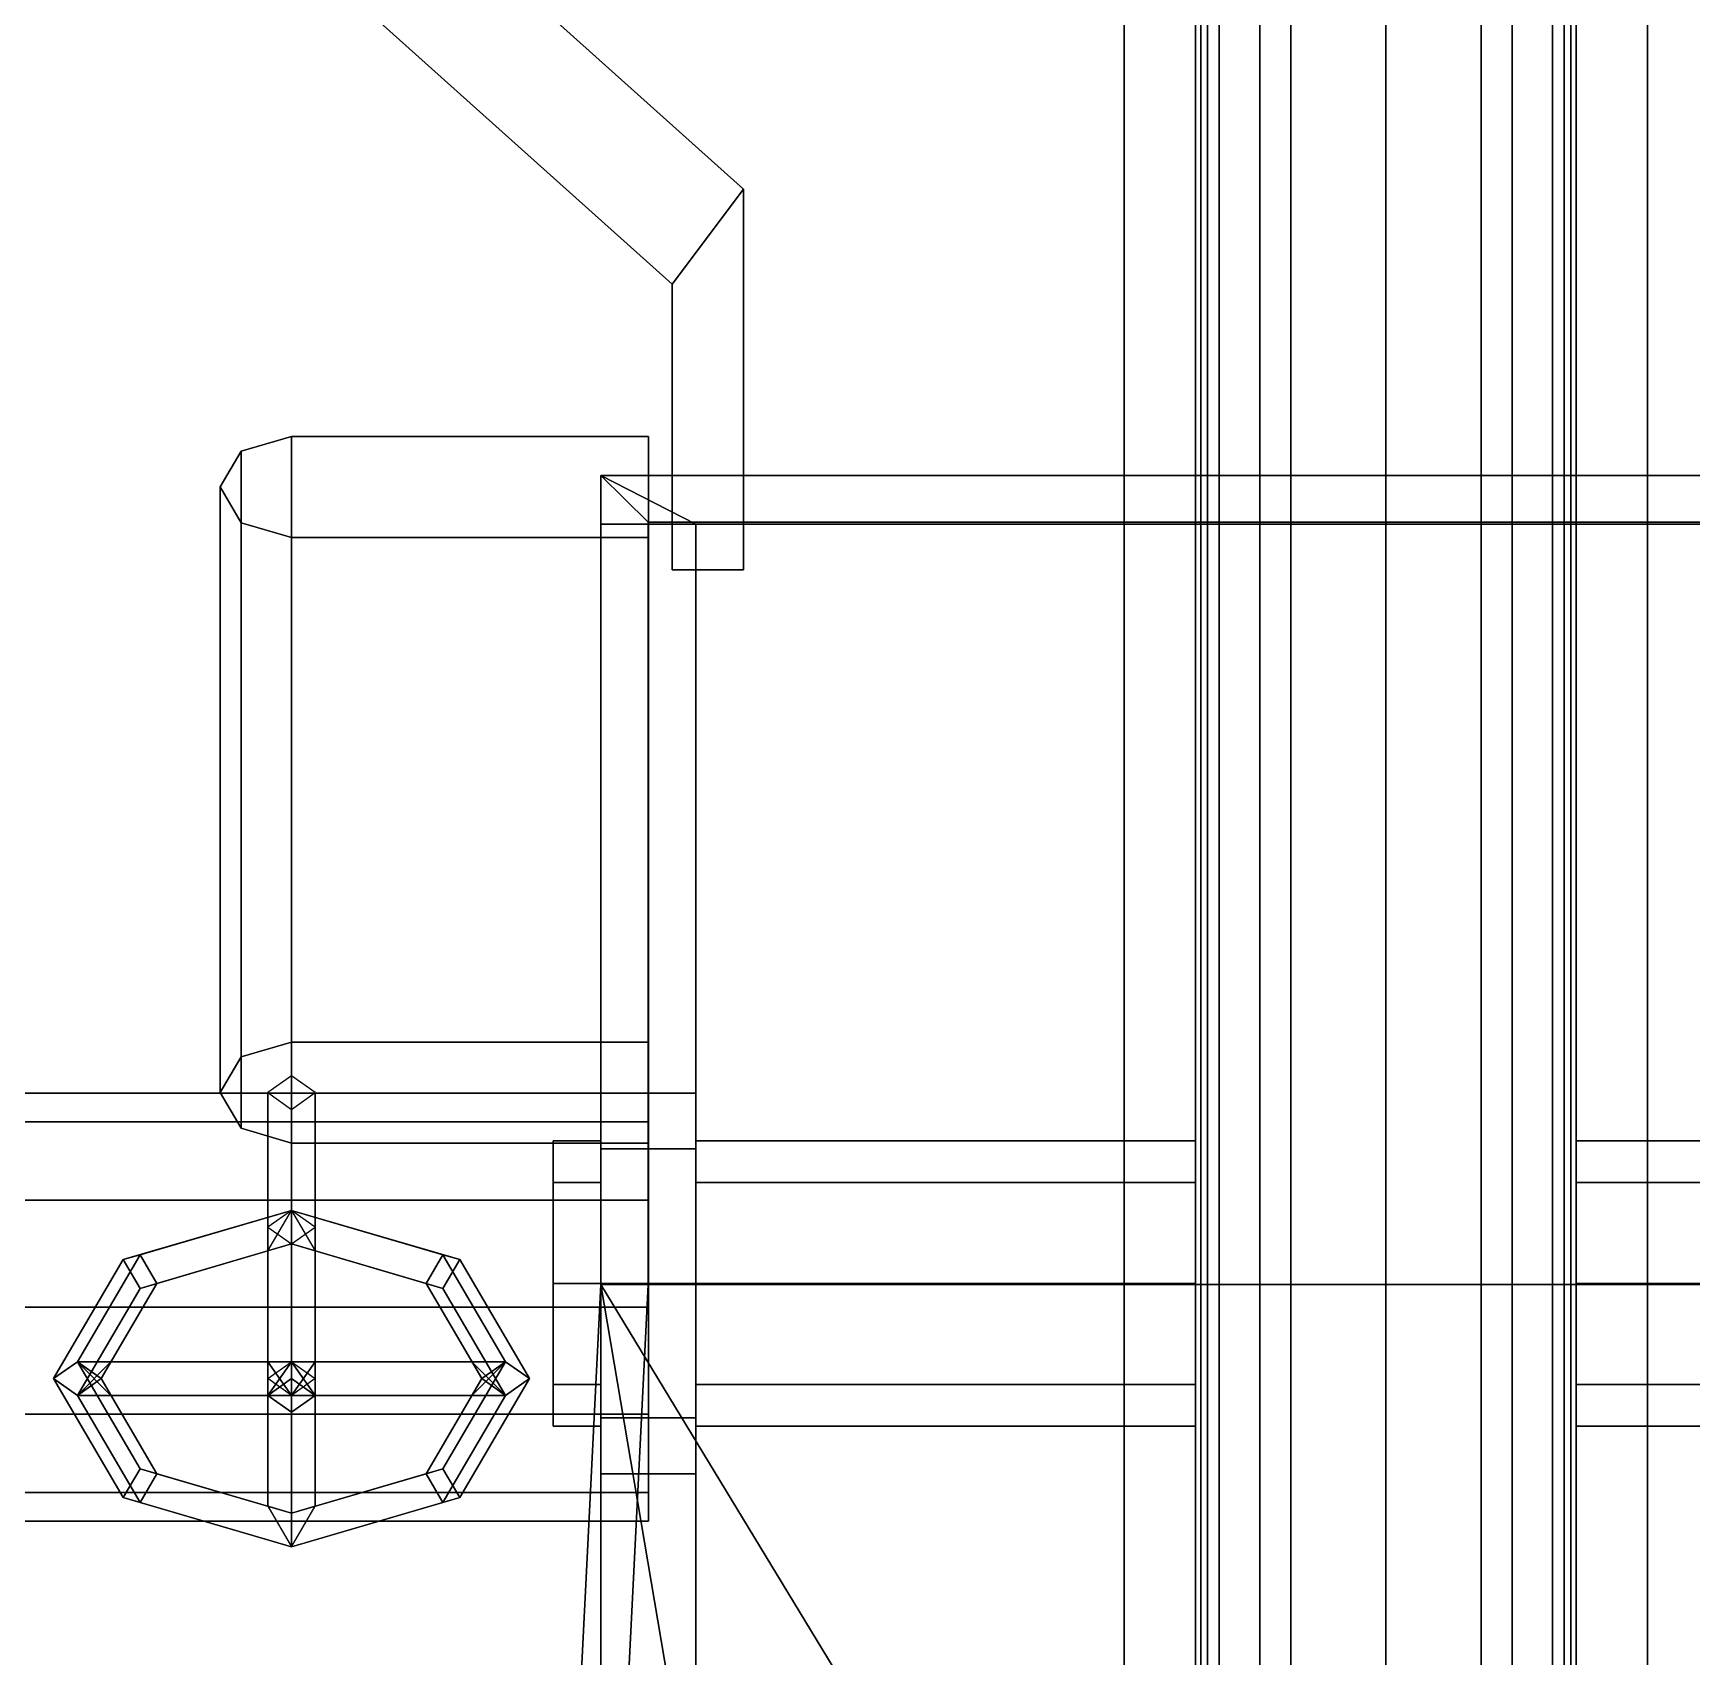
# Model space of a CAD drawing. Header units: millimetres. Extents: x -0.9 to 1, y -3.8 to 11.6.
# Drawn here: x -0.569 to 0.129, y -0.147 to 0.536 of the extents above; entities that cross this region are included whole.
import ezdxf

# ---------------------------------------------------------------- set-up
doc = ezdxf.new("R2010")
doc.units = ezdxf.units.MM
for name, color, linetype in [('gun', 1, 'Continuous'), ('sleeve', 5, 'Continuous'), ('wheels', 2, 'Continuous')]:
    doc.layers.add(name, color=color, linetype=linetype)

msp = doc.modelspace()

# ---------------------------------------------------------------- linework, layer by layer
for points in [[(-0.3, 0.43, 0.82), (-0.27, 0.47, 0.82), (-0.56, 0.73, 0.73), (-0.59, 0.69, 0.73)], [(-0.59, 0.69, 0.7), (-0.56, 0.73, 0.7), (-0.27, 0.47, 0.79), (-0.3, 0.43, 0.79)], [(-0.59, 0.69, 0.67), (-0.56, 0.73, 0.67), (-0.27, 0.47, 0.45), (-0.3, 0.43, 0.45)], [(-0.3, 0.43, 0.48), (-0.27, 0.47, 0.48), (-0.56, 0.73, 0.7), (-0.59, 0.69, 0.7)], [(-0.27, 0.47, 0.79), (-0.56, 0.73, 0.7), (-0.56, 0.73, 0.73), (-0.27, 0.47, 0.82)], [(-0.27, 0.47, 0.45), (-0.56, 0.73, 0.67), (-0.56, 0.73, 0.7), (-0.27, 0.47, 0.48)], [(-0.59, 0.69, 0.7), (-0.3, 0.43, 0.79), (-0.3, 0.43, 0.82), (-0.59, 0.69, 0.73)], [(-0.59, 0.69, 0.7), (-0.59, 0.69, 0.67), (-0.3, 0.43, 0.45), (-0.3, 0.43, 0.48)], [(-0.3, 0.43, 0.45), (-0.27, 0.47, 0.45), (-0.27, 0.31, 0.45), (-0.3, 0.31, 0.45)], [(-0.3, 0.31, 0.48), (-0.27, 0.31, 0.48), (-0.27, 0.47, 0.48), (-0.3, 0.43, 0.48)], [(-0.3, 0.43, 0.79), (-0.27, 0.47, 0.79), (-0.27, 0.31, 0.79), (-0.3, 0.31, 0.79)], [(-0.3, 0.31, 0.82), (-0.27, 0.31, 0.82), (-0.27, 0.47, 0.82), (-0.3, 0.43, 0.82)], [(-0.27, 0.31, 0.45), (-0.27, 0.47, 0.45), (-0.27, 0.47, 0.48), (-0.27, 0.31, 0.48)], [(-0.27, 0.31, 0.79), (-0.27, 0.47, 0.79), (-0.27, 0.47, 0.82), (-0.27, 0.31, 0.82)], [(-0.3, 0.43, 0.48), (-0.3, 0.43, 0.45), (-0.3, 0.31, 0.45), (-0.3, 0.31, 0.48)], [(-0.3, 0.43, 0.79), (-0.3, 0.31, 0.79), (-0.3, 0.31, 0.82), (-0.3, 0.43, 0.82)], [(-0.46, 0.36598, 0.50645), (-0.48121, 0.35977, 0.50023), (-0.48121, 0.10521, 0.75479), (-0.46, 0.11142, 0.76101)], [(-0.46, 0.32355, 0.46402), (-0.48121, 0.32977, 0.47023), (-0.48121, 0.35977, 0.50023), (-0.46, 0.36598, 0.50645)], [(-0.31, 0.36598, 0.50645), (-0.46, 0.36598, 0.50645), (-0.46, 0.11142, 0.76101), (-0.31, 0.11142, 0.76101)], [(-0.31, 0.32355, 0.46402), (-0.46, 0.32355, 0.46402), (-0.46, 0.36598, 0.50645), (-0.31, 0.36598, 0.50645)], [(-0.48121, 0.35977, 0.50023), (-0.49, 0.34477, 0.48523), (-0.49, 0.09021, 0.73979), (-0.48121, 0.10521, 0.75479)], [(-0.48121, 0.32977, 0.47023), (-0.49, 0.34477, 0.48523), (-0.49, 0.34477, 0.48523), (-0.48121, 0.35977, 0.50023)], [(-0.33001, 0.34953, 0.50167), (-0.33001, 0.00953, 0.50167), (-0.31001, 0.00953, 0.50167), (-0.31001, 0.33, 0.50167)], [(-0.33001, 0.34953, 0.48167), (-0.33001, 0.00953, 0.48167), (-0.33001, 0.00953, 0.50167), (-0.33001, 0.34953, 0.50167)], [(-0.31001, 0.33, 0.77058), (-0.31001, 0.00953, 0.77058), (-0.33001, 0.00953, 0.77058), (-0.33001, 0.34953, 0.77058)], [(-0.33001, 0.34953, 0.77058), (-0.33001, 0.00953, 0.77058), (-0.33001, 0.00953, 0.79058), (-0.33001, 0.34953, 0.79058)], [(0.33001, 0.34953, 0.77058), (-0.33001, 0.34953, 0.77058), (-0.33001, 0.34953, 0.79058), (0.33001, 0.34953, 0.79058)], [(0.33001, 0.34953, 0.48167), (0.33001, 0.00953, 0.48167), (-0.33001, 0.00953, 0.48167), (-0.33001, 0.34953, 0.48167)], [(0.31001, 0.33, 0.77058), (-0.31001, 0.33, 0.77058), (-0.33001, 0.34953, 0.77058), (0.33001, 0.34953, 0.77058)], [(-0.33001, 0.34953, 0.48167), (-0.33001, 0.34953, 0.50167), (0.33001, 0.34953, 0.50167), (0.33001, 0.34953, 0.48167)], [(-0.33001, 0.34953, 0.50167), (-0.31001, 0.33, 0.50167), (0.31001, 0.33, 0.50167), (0.33001, 0.34953, 0.50167)], [(-0.29, 0.32913, 0.79058), (-0.33001, 0.34953, 0.79058), (-0.33001, 0.34953, 0.79058), (-0.33, 0.32913, 0.79058)], [(0.33001, 0.34953, 0.79058), (-0.33001, 0.34953, 0.79058), (-0.29, 0.32913, 0.79058), (0.29, 0.32913, 0.79058)], [(-0.49, 0.34477, 0.48523), (-0.48121, 0.32977, 0.47023), (-0.48121, 0.07521, 0.72479), (-0.49, 0.09021, 0.73979)], [(-0.48121, 0.32977, 0.47023), (-0.46, 0.32355, 0.46402), (-0.46, 0.06899, 0.71858), (-0.48121, 0.07521, 0.72479)], [(-0.33, 0.09, 0.95), (-0.33, 0.32913, 0.79058), (-0.33001, 0.00953, 0.79058)], [(-0.29, 0.09, 0.95), (-0.29, 0.32913, 0.79058), (-0.33, 0.32913, 0.79058), (-0.33, 0.09, 0.95)], [(-0.31001, 0.33, 0.50167), (-0.31001, 0.00953, 0.50167), (-0.31001, 0.00953, 0.77058), (-0.31001, 0.33, 0.77058)], [(0.31001, 0.33, 0.50167), (-0.31001, 0.33, 0.50167), (-0.31001, 0.33, 0.77058), (0.31001, 0.33, 0.77058)], [(-0.29, 0.32913, 0.79058), (-0.29, 0.00953, 0.79058), (0.28999, 0.00953, 0.79058), (0.29, 0.32913, 0.79058)], [(-0.29, 0.00953, 0.79058), (-0.29, 0.32913, 0.79058), (-0.29, 0.32913, 0.79058), (-0.29, 0.09, 0.95)], [(-0.46, 0.32355, 0.46402), (-0.31, 0.32355, 0.46402), (-0.31, 0.06899, 0.71858), (-0.46, 0.06899, 0.71858)], [(-0.3, 0.31, 0.45), (-0.27, 0.31, 0.45), (-0.27, 0.31, 0.48), (-0.3, 0.31, 0.48)], [(-0.3, 0.31, 0.79), (-0.27, 0.31, 0.79), (-0.27, 0.31, 0.82), (-0.3, 0.31, 0.82)], [(-0.49, 0.09021, 0.73979), (-0.48121, 0.07521, 0.72479), (-0.48121, 0.10521, 0.75479), (-0.49, 0.09021, 0.73979)], [(-0.48121, 0.07521, 0.72479), (-0.46, 0.06899, 0.71858), (-0.46, 0.11142, 0.76101), (-0.48121, 0.10521, 0.75479)], [(-0.46, 0.06899, 0.71858), (-0.31, 0.06899, 0.71858), (-0.31, 0.11142, 0.76101), (-0.46, 0.11142, 0.76101)], [(-0.46, 0.09728, 0.74686), (-0.47, 0.09021, 0.73979), (-0.47, -0.03, 0.86), (-0.46, -0.02293, 0.86707)], [(-0.45, 0.09021, 0.73979), (-0.46, 0.09728, 0.74686), (-0.46, -0.02293, 0.86707), (-0.45, -0.03, 0.86)], [(-0.47, 0.09021, 0.73979), (-0.46, 0.08314, 0.73272), (-0.46, -0.03707, 0.85293), (-0.47, -0.03, 0.86)], [(-0.46, 0.08314, 0.73272), (-0.45, 0.09021, 0.73979), (-0.45, -0.03, 0.86), (-0.46, -0.03707, 0.85293)], [(-0.33, 0.09, 0.95), (-0.33, 0.09, 0.95), (-0.33001, 0.00953, 0.79058), (-0.33, 0.05243, 0.90757)], [(-0.29, 0.06657, 1.00657), (-0.29, 0.09, 0.95), (-0.33, 0.09, 0.95), (-0.33, 0.06657, 1.00657)], [(-0.33, 0.06657, 1.00657), (-0.33, 0.09, 0.95), (-0.33, 0.07, 0.95), (-0.33, 0.05243, 0.99243)], [(-0.33, 0.09, 0.95), (-0.33, 0.09, 0.95), (-0.33, 0.05243, 0.90757), (-0.33, 0.07, 0.95)], [(-0.29, -0.07, 0.95), (-0.29, 0.00953, 0.79058), (-0.29, 0.09, 0.95), (-0.29, 0.06657, 1.00657)], [(-0.33, 0.05243, 0.99243), (-0.33, 0.07, 0.95), (-0.35, 0.07, 0.95), (-0.35, 0.05243, 0.99243)], [(-0.33, 0.07, 0.95), (-0.33, 0.05243, 0.90757), (-0.35, 0.05243, 0.90757), (-0.35, 0.07, 0.95)], [(-0.35, 0.01, 1.01), (-0.35, 0.05243, 0.99243), (-0.35, 0.07, 0.95), (-0.35, -0.03243, 0.99243)], [(-0.35, -0.03243, 0.99243), (-0.35, 0.07, 0.95), (-0.35, 0.05243, 0.90757), (-0.35, -0.05, 0.95)], [(-0.29, 0.01, 1.03), (-0.29, 0.06657, 1.00657), (-0.33, 0.06657, 1.00657), (-0.33, 0.01, 1.03)], [(-0.33, 0.01, 1.03), (-0.33, 0.06657, 1.00657), (-0.33, 0.05243, 0.99243), (-0.33, 0.01, 1.01)], [(-0.29, -0.07, 0.95), (-0.29, 0.06657, 1.00657), (-0.29, 0.01, 1.03), (-0.29, -0.04657, 1.00657)], [(-0.33, 0.01, 1.01), (-0.33, 0.05243, 0.99243), (-0.35, 0.05243, 0.99243), (-0.35, 0.01, 1.01)], [(-0.33, 0.05243, 0.90757), (-0.33, 0.01, 0.89), (-0.35, 0.01, 0.89), (-0.35, 0.05243, 0.90757)], [(-0.35, -0.05, 0.95), (-0.35, 0.05243, 0.90757), (-0.35, 0.01, 0.89), (-0.35, -0.03243, 0.90757)], [(-0.33001, 0.00953, 0.79058), (-0.33001, 0.00953, 0.79058), (-0.33, 0.01, 0.89), (-0.33, 0.05243, 0.90757)], [(-0.52364, 0.02207, 0.89793), (-0.53071, 0.02, 0.91), (-0.46, 0.04071, 0.93071), (-0.46, 0.04071, 0.91657)], [(-0.53071, 0.02, 0.91), (-0.52364, 0.00793, 0.91207), (-0.46, 0.02657, 0.93071), (-0.46, 0.04071, 0.93071)], [(-0.51657, 0.01, 0.9), (-0.52364, 0.02207, 0.89793), (-0.46, 0.04071, 0.91657), (-0.46, 0.02657, 0.91657)], [(-0.47, 0.02364, 0.91364), (-0.46, 0.04071, 0.91657), (-0.46, -0.02293, 0.85293), (-0.47, -0.02293, 0.86707)], [(-0.46, 0.04071, 0.93071), (-0.47, 0.03364, 0.92364), (-0.47, -0.03707, 0.99435), (-0.46, -0.03, 1.00142)], [(-0.46, 0.04071, 0.91657), (-0.45, 0.02364, 0.91364), (-0.45, -0.02293, 0.86707), (-0.46, -0.02293, 0.85293)], [(-0.46, 0.02657, 0.91657), (-0.46, 0.04071, 0.91657), (-0.39636, 0.02207, 0.89793), (-0.40343, 0.01, 0.9)], [(-0.46, 0.04071, 0.91657), (-0.46, 0.04071, 0.93071), (-0.38929, 0.02, 0.91), (-0.39636, 0.02207, 0.89793)], [(-0.46, 0.04071, 0.93071), (-0.46, 0.02657, 0.93071), (-0.39636, 0.00793, 0.91207), (-0.38929, 0.02, 0.91)], [(-0.45, 0.03364, 0.92364), (-0.46, 0.04071, 0.93071), (-0.46, -0.03, 1.00142), (-0.45, -0.03707, 0.99435)], [(-0.47, 0.03364, 0.92364), (-0.46, 0.02657, 0.91657), (-0.46, -0.04414, 0.98728), (-0.47, -0.03707, 0.99435)], [(-0.46, 0.02657, 0.91657), (-0.45, 0.03364, 0.92364), (-0.45, -0.03707, 0.99435), (-0.46, -0.04414, 0.98728)], [(-0.55, -0.02293, 0.85293), (-0.56, -0.03, 0.86), (-0.53071, 0.02, 0.91), (-0.52364, 0.02207, 0.89793)], [(-0.54, -0.03, 0.86), (-0.55, -0.02293, 0.85293), (-0.52364, 0.02207, 0.89793), (-0.51657, 0.01, 0.9)], [(-0.52364, 0.00793, 0.91207), (-0.51657, 0.01, 0.9), (-0.46, 0.02657, 0.91657), (-0.46, 0.02657, 0.93071)], [(-0.46, 0.02657, 0.93071), (-0.47, 0.02364, 0.91364), (-0.47, -0.02293, 0.86707), (-0.46, -0.03707, 0.86707)], [(-0.45, 0.02364, 0.91364), (-0.46, 0.02657, 0.93071), (-0.46, -0.03707, 0.86707), (-0.45, -0.02293, 0.86707)], [(-0.46, 0.02657, 0.93071), (-0.46, 0.02657, 0.91657), (-0.40343, 0.01, 0.9), (-0.39636, 0.00793, 0.91207)], [(-0.40343, 0.01, 0.9), (-0.39636, 0.02207, 0.89793), (-0.37, -0.02293, 0.85293), (-0.38, -0.03, 0.86)], [(-0.39636, 0.02207, 0.89793), (-0.38929, 0.02, 0.91), (-0.36, -0.03, 0.86), (-0.37, -0.02293, 0.85293)], [(-0.56, -0.03, 0.86), (-0.55, -0.03707, 0.86707), (-0.52364, 0.00793, 0.91207), (-0.53071, 0.02, 0.91)], [(-0.38929, 0.02, 0.91), (-0.39636, 0.00793, 0.91207), (-0.37, -0.03707, 0.86707), (-0.36, -0.03, 0.86)], [(-0.55, -0.03707, 0.86707), (-0.54, -0.03, 0.86), (-0.51657, 0.01, 0.9), (-0.52364, 0.00793, 0.91207)], [(-0.33001, 0.00953, 0.77058), (-0.41252, -1.63933, 0.38134), (-0.41252, -1.63933, 0.40134), (-0.33001, 0.00953, 0.79058)], [(-0.33001, 0.00953, 0.48167), (-0.41252, -1.63933, 0.19282), (-0.41252, -1.63933, 0.21282), (-0.33001, 0.00953, 0.50167)], [(-0.33001, 0.00953, 0.50167), (-0.41252, -1.63933, 0.21282), (-0.39252, -1.63933, 0.21282), (-0.31001, 0.00953, 0.50167)], [(-0.31001, 0.00953, 0.77058), (-0.39252, -1.63933, 0.38134), (-0.41252, -1.63933, 0.38134), (-0.33001, 0.00953, 0.77058)], [(-0.41252, -1.63933, 0.40134), (-0.30251, -1.63933, 0.40134), (-0.27501, -0.31452, 0.71408), (-0.33001, 0.00953, 0.79058)], [(-0.30251, -1.63933, 0.19282), (-0.41252, -1.63933, 0.19282), (-0.33001, 0.00953, 0.48167), (-0.27501, -0.31452, 0.4249)], [(-0.39636, 0.00793, 0.91207), (-0.40343, 0.01, 0.9), (-0.38, -0.03, 0.86), (-0.37, -0.03707, 0.86707)], [(-0.31001, 0.00953, 0.50167), (-0.39252, -1.63933, 0.21282), (-0.39252, -1.63933, 0.38134), (-0.31001, 0.00953, 0.77058)], [(-0.33, -0.03243, 0.99243), (-0.33, 0.01, 1.01), (-0.35, 0.01, 1.01), (-0.35, -0.03243, 0.99243)], [(-0.33, 0.01, 0.89), (-0.33, -0.03243, 0.90757), (-0.35, -0.03243, 0.90757), (-0.35, 0.01, 0.89)], [(-0.33001, 0.00953, 0.79058), (-0.33001, 0.00953, 0.79058), (-0.33, -0.03243, 0.90757), (-0.33, 0.01, 0.89)], [(-0.33001, 0.00953, 0.79058), (-0.22001, -0.17156, 0.74783), (0.22001, -0.17156, 0.74783), (0.33001, 0.00953, 0.79058)], [(-0.33001, 0.00953, 0.79058), (-0.33001, 0.00953, 0.79058), (-0.27501, -0.31452, 0.71408), (-0.22001, -0.17156, 0.74783)], [(-0.22001, -0.17156, 0.44995), (-0.33001, 0.00953, 0.48167), (0.33001, 0.00953, 0.48167), (0.22001, -0.17156, 0.44995)], [(-0.27501, -0.31452, 0.4249), (-0.33001, 0.00953, 0.48167), (-0.33001, 0.00953, 0.48167), (-0.22001, -0.17156, 0.44995)], [(-0.33, -0.30326, 0.71674), (-0.33, -0.07, 0.95), (-0.33, -0.07, 0.95), (-0.33001, 0.00953, 0.79058)], [(-0.33, -0.07, 0.95), (-0.33, -0.07, 0.95), (-0.33, -0.03243, 0.90757), (-0.33001, 0.00953, 0.79058)], [(-0.29, -0.04657, 1.00657), (-0.29, 0.01, 1.03), (-0.33, 0.01, 1.03), (-0.33, -0.04657, 1.00657)], [(-0.33, -0.03243, 0.99243), (-0.33, -0.04657, 1.00657), (-0.33, 0.01, 1.03), (-0.33, 0.01, 1.01)], [(-0.29, 0.00953, 0.79058), (-0.29, 0.00953, 0.79058), (-0.29, -0.07, 0.95), (-0.29, -0.30326, 0.71674)], [(-0.52364, -0.06793, 0.80793), (-0.53071, -0.08, 0.81), (-0.56, -0.03, 0.86), (-0.55, -0.02293, 0.85293)], [(-0.51657, -0.07, 0.82), (-0.52364, -0.06793, 0.80793), (-0.55, -0.02293, 0.85293), (-0.54, -0.03, 0.86)], [(-0.53586, -0.03707, 0.85293), (-0.55, -0.02293, 0.85293), (-0.46, -0.02293, 0.85293), (-0.47, -0.03707, 0.85293)], [(-0.55, -0.02293, 0.85293), (-0.53586, -0.02293, 0.86707), (-0.47, -0.02293, 0.86707), (-0.46, -0.02293, 0.85293)], [(-0.53586, -0.02293, 0.86707), (-0.55, -0.03707, 0.86707), (-0.46, -0.03707, 0.86707), (-0.47, -0.02293, 0.86707)], [(-0.46, -0.08657, 0.78929), (-0.47, -0.08364, 0.80636), (-0.47, -0.03707, 0.85293), (-0.46, -0.02293, 0.85293)], [(-0.45, -0.08364, 0.80636), (-0.46, -0.08657, 0.78929), (-0.46, -0.02293, 0.85293), (-0.45, -0.03707, 0.85293)], [(-0.37, -0.03707, 0.86707), (-0.38414, -0.02293, 0.86707), (-0.45, -0.02293, 0.86707), (-0.46, -0.03707, 0.86707)], [(-0.38414, -0.02293, 0.86707), (-0.37, -0.02293, 0.85293), (-0.46, -0.02293, 0.85293), (-0.45, -0.02293, 0.86707)], [(-0.37, -0.02293, 0.85293), (-0.38414, -0.03707, 0.85293), (-0.45, -0.03707, 0.85293), (-0.46, -0.02293, 0.85293)], [(-0.38, -0.03, 0.86), (-0.37, -0.02293, 0.85293), (-0.39636, -0.06793, 0.80793), (-0.40343, -0.07, 0.82)], [(-0.37, -0.02293, 0.85293), (-0.36, -0.03, 0.86), (-0.38929, -0.08, 0.81), (-0.39636, -0.06793, 0.80793)], [(-0.53071, -0.08, 0.81), (-0.52364, -0.08207, 0.82207), (-0.55, -0.03707, 0.86707), (-0.56, -0.03, 0.86)], [(-0.52364, -0.08207, 0.82207), (-0.51657, -0.07, 0.82), (-0.54, -0.03, 0.86), (-0.55, -0.03707, 0.86707)], [(-0.46, -0.04414, 0.98728), (-0.45, -0.03707, 0.99435), (-0.46, -0.03, 1.00142), (-0.47, -0.03707, 0.99435)], [(-0.37, -0.03707, 0.86707), (-0.38, -0.03, 0.86), (-0.40343, -0.07, 0.82), (-0.39636, -0.08207, 0.82207)], [(-0.36, -0.03, 0.86), (-0.37, -0.03707, 0.86707), (-0.39636, -0.08207, 0.82207), (-0.38929, -0.08, 0.81)], [(-0.33, -0.05, 0.95), (-0.33, -0.03243, 0.99243), (-0.35, -0.03243, 0.99243), (-0.35, -0.05, 0.95)], [(-0.33, -0.03243, 0.90757), (-0.33, -0.05, 0.95), (-0.35, -0.05, 0.95), (-0.35, -0.03243, 0.90757)], [(-0.33, -0.07, 0.95), (-0.33, -0.04657, 1.00657), (-0.33, -0.03243, 0.99243), (-0.33, -0.05, 0.95)], [(-0.33, -0.07, 0.95), (-0.33, -0.07, 0.95), (-0.33, -0.05, 0.95), (-0.33, -0.03243, 0.90757)], [(-0.55, -0.03707, 0.86707), (-0.53586, -0.03707, 0.85293), (-0.47, -0.03707, 0.85293), (-0.46, -0.03707, 0.86707)], [(-0.47, -0.08364, 0.80636), (-0.46, -0.10071, 0.80343), (-0.46, -0.03707, 0.86707), (-0.47, -0.03707, 0.85293)], [(-0.46, -0.10071, 0.80343), (-0.45, -0.08364, 0.80636), (-0.45, -0.03707, 0.85293), (-0.46, -0.03707, 0.86707)], [(-0.38414, -0.03707, 0.85293), (-0.37, -0.03707, 0.86707), (-0.46, -0.03707, 0.86707), (-0.45, -0.03707, 0.85293)], [(-0.29, -0.07, 0.95), (-0.29, -0.04657, 1.00657), (-0.33, -0.04657, 1.00657), (-0.33, -0.07, 0.95)], [(-0.46, -0.08657, 0.78929), (-0.46, -0.10071, 0.78929), (-0.53071, -0.08, 0.81), (-0.52364, -0.06793, 0.80793)], [(-0.46, -0.08657, 0.80343), (-0.46, -0.08657, 0.78929), (-0.52364, -0.06793, 0.80793), (-0.51657, -0.07, 0.82)], [(-0.40343, -0.07, 0.82), (-0.39636, -0.06793, 0.80793), (-0.46, -0.08657, 0.78929), (-0.46, -0.08657, 0.80343)], [(-0.39636, -0.06793, 0.80793), (-0.38929, -0.08, 0.81), (-0.46, -0.10071, 0.78929), (-0.46, -0.08657, 0.78929)], [(-0.46, -0.10071, 0.80343), (-0.46, -0.08657, 0.80343), (-0.51657, -0.07, 0.82), (-0.52364, -0.08207, 0.82207)], [(-0.39636, -0.08207, 0.82207), (-0.40343, -0.07, 0.82), (-0.46, -0.08657, 0.80343), (-0.46, -0.10071, 0.80343)], [(-0.29, -0.30326, 0.71674), (-0.29, -0.07, 0.95), (-0.33, -0.07, 0.95), (-0.33, -0.30326, 0.71674)], [(-0.46, -0.10071, 0.78929), (-0.46, -0.10071, 0.80343), (-0.52364, -0.08207, 0.82207), (-0.53071, -0.08, 0.81)], [(-0.38929, -0.08, 0.81), (-0.39636, -0.08207, 0.82207), (-0.46, -0.10071, 0.80343), (-0.46, -0.10071, 0.78929)]]:
    msp.add_3dface(points)
at = {"layer": 'gun'}
for points in [[(-0.075, 1.41, 1.11), (-0.05303, 1.41, 1.16303), (-0.05303, -0.35, 1.16303), (-0.075, -0.35, 1.11)], [(-0.05303, 1.41, 1.05697), (-0.075, 1.41, 1.11), (-0.075, -0.35, 1.11), (-0.05303, -0.35, 1.05697)], [(-0.05303, 1.41, 1.16303), (0, 1.41, 1.185), (0, -0.35, 1.185), (-0.05303, -0.35, 1.16303)], [(0, 1.41, 1.035), (-0.05303, 1.41, 1.05697), (-0.05303, -0.35, 1.05697), (0, -0.35, 1.035)], [(0, 1.41, 1.185), (0.05303, 1.41, 1.16303), (0.05303, -0.35, 1.16303), (0, -0.35, 1.185)], [(0.05303, 1.41, 1.05697), (0, 1.41, 1.035), (0, -0.35, 1.035), (0.05303, -0.35, 1.05697)], [(0.05303, 1.41, 1.16303), (0.075, 1.41, 1.11), (0.075, -0.35, 1.11), (0.05303, -0.35, 1.16303)], [(0.075, 1.41, 1.11), (0.05303, 1.41, 1.05697), (0.05303, -0.35, 1.05697), (0.075, -0.35, 1.11)], [(-0.07778, 0.64, 1.18778), (-0.11, 0.64, 1.11), (-0.11, -0.24, 1.11), (-0.07778, -0.24, 1.18778)], [(-0.11, 0.64, 1.11), (-0.07778, 0.64, 1.03222), (-0.07778, -0.24, 1.03222), (-0.11, -0.24, 1.11)], [(0, 0.64, 1.22), (-0.07778, 0.64, 1.18778), (-0.07778, -0.24, 1.18778), (0, -0.24, 1.22)], [(-0.07778, 0.64, 1.03222), (0, 0.64, 1), (0, -0.24, 1), (-0.07778, -0.24, 1.03222)], [(0.07778, 0.64, 1.18778), (0, 0.64, 1.22), (0, -0.24, 1.22), (0.07778, -0.24, 1.18778)], [(0, 0.64, 1), (0.07778, 0.64, 1.03222), (0.07778, -0.24, 1.03222), (0, -0.24, 1)], [(0.11, 0.64, 1.11), (0.07778, 0.64, 1.18778), (0.07778, -0.24, 1.18778), (0.11, -0.24, 1.11)], [(0.07778, 0.64, 1.03222), (0.11, 0.64, 1.11), (0.11, -0.24, 1.11), (0.07778, -0.24, 1.03222)]]:
    msp.add_3dface(points, dxfattribs=at)
at = {"layer": 'sleeve'}
for points in [[(-0.07, 1.37, 1.03), (-0.08, 1.37, 1.03), (-0.08, -0.64, 1.03), (-0.07, -0.64, 1.03)], [(-0.08, 1.37, 1.03), (-0.08, 1.37, 0.79), (-0.08, -0.64, 0.79), (-0.08, -0.64, 1.03)], [(-0.08, 1.37, 0.79), (0.08, 1.37, 0.79), (0.08, -0.64, 0.79), (-0.08, -0.64, 0.79)], [(-0.04, 1.37, 0.98), (-0.07, 1.37, 1.03), (-0.07, -0.64, 1.03), (-0.04, -0.64, 0.98)], [(0.04, 1.37, 0.98), (-0.04, 1.37, 0.98), (-0.04, -0.64, 0.98), (0.04, -0.64, 0.98)], [(0.07, 1.37, 1.03), (0.04, 1.37, 0.98), (0.04, -0.64, 0.98), (0.07, -0.64, 1.03)], [(0.08, 1.37, 1.03), (0.07, 1.37, 1.03), (0.07, -0.64, 1.03), (0.08, -0.64, 1.03)], [(0.08, 1.37, 0.79), (0.08, 1.37, 1.03), (0.08, -0.64, 1.03), (0.08, -0.64, 0.79)], [(-0.08, 0.05243, 0.99243), (-0.08, 0.07, 0.95), (-0.29, 0.07, 0.95), (-0.29, 0.05243, 0.99243)], [(-0.08, 0.07, 0.95), (-0.08, 0.05243, 0.90757), (-0.29, 0.05243, 0.90757), (-0.29, 0.07, 0.95)], [(0.29, 0.07, 0.95), (0.29, 0.05243, 0.90757), (0.08, 0.05243, 0.90757), (0.08, 0.07, 0.95)], [(0.29, 0.05243, 0.99243), (0.29, 0.07, 0.95), (0.08, 0.07, 0.95), (0.08, 0.05243, 0.99243)], [(-0.08, 0.01, 1.01), (-0.08, 0.05243, 0.99243), (-0.29, 0.05243, 0.99243), (-0.29, 0.01, 1.01)], [(-0.08, 0.05243, 0.90757), (-0.08, 0.01, 0.89), (-0.29, 0.01, 0.89), (-0.29, 0.05243, 0.90757)], [(0.29, 0.05243, 0.90757), (0.29, 0.01, 0.89), (0.08, 0.01, 0.89), (0.08, 0.05243, 0.90757)], [(0.29, 0.01, 1.01), (0.29, 0.05243, 0.99243), (0.08, 0.05243, 0.99243), (0.08, 0.01, 1.01)], [(-0.08, -0.03243, 0.99243), (-0.08, 0.01, 1.01), (-0.29, 0.01, 1.01), (-0.29, -0.03243, 0.99243)], [(-0.08, 0.01, 0.89), (-0.08, -0.03243, 0.90757), (-0.29, -0.03243, 0.90757), (-0.29, 0.01, 0.89)], [(0.29, 0.01, 0.89), (0.29, -0.03243, 0.90757), (0.08, -0.03243, 0.90757), (0.08, 0.01, 0.89)], [(0.29, -0.03243, 0.99243), (0.29, 0.01, 1.01), (0.08, 0.01, 1.01), (0.08, -0.03243, 0.99243)], [(-0.08, -0.05, 0.95), (-0.08, -0.03243, 0.99243), (-0.29, -0.03243, 0.99243), (-0.29, -0.05, 0.95)], [(-0.08, -0.03243, 0.90757), (-0.08, -0.05, 0.95), (-0.29, -0.05, 0.95), (-0.29, -0.03243, 0.90757)], [(0.29, -0.03243, 0.90757), (0.29, -0.05, 0.95), (0.08, -0.05, 0.95), (0.08, -0.03243, 0.90757)], [(0.29, -0.05, 0.95), (0.29, -0.03243, 0.99243), (0.08, -0.03243, 0.99243), (0.08, -0.05, 0.95)]]:
    msp.add_3dface(points, dxfattribs=at)
at = {"layer": 'wheels'}
for points in [[(-0.58, 0.07794, 0.625), (-0.58, 0.09, 0.67), (-0.31, 0.09, 0.67), (-0.31, 0.07794, 0.625)], [(-0.58, 0.09, 0.67), (-0.58, 0.07794, 0.715), (-0.31, 0.07794, 0.715), (-0.31, 0.09, 0.67)], [(-0.58, 0.045, 0.59206), (-0.58, 0.07794, 0.625), (-0.31, 0.07794, 0.625), (-0.31, 0.045, 0.59206)], [(-0.58, 0.07794, 0.715), (-0.58, 0.045, 0.74794), (-0.31, 0.045, 0.74794), (-0.31, 0.07794, 0.715)], [(-0.58, 0, 0.58), (-0.58, 0.045, 0.59206), (-0.31, 0.045, 0.59206), (-0.31, 0, 0.58)], [(-0.58, 0.045, 0.74794), (-0.58, 0, 0.76), (-0.31, 0, 0.76), (-0.31, 0.045, 0.74794)], [(-0.58, -0.045, 0.59206), (-0.58, 0, 0.58), (-0.31, 0, 0.58), (-0.31, -0.045, 0.59206)], [(-0.58, 0, 0.76), (-0.58, -0.045, 0.74794), (-0.31, -0.045, 0.74794), (-0.31, 0, 0.76)], [(-0.58, -0.07794, 0.625), (-0.58, -0.045, 0.59206), (-0.31, -0.045, 0.59206), (-0.31, -0.07794, 0.625)], [(-0.58, -0.045, 0.74794), (-0.58, -0.07794, 0.715), (-0.31, -0.07794, 0.715), (-0.31, -0.045, 0.74794)], [(-0.58, -0.09, 0.67), (-0.58, -0.07794, 0.625), (-0.31, -0.07794, 0.625), (-0.31, -0.09, 0.67)], [(-0.58, -0.07794, 0.715), (-0.58, -0.09, 0.67), (-0.31, -0.09, 0.67), (-0.31, -0.07794, 0.715)]]:
    msp.add_3dface(points, dxfattribs=at)

doc.saveas('drawing.dxf')
